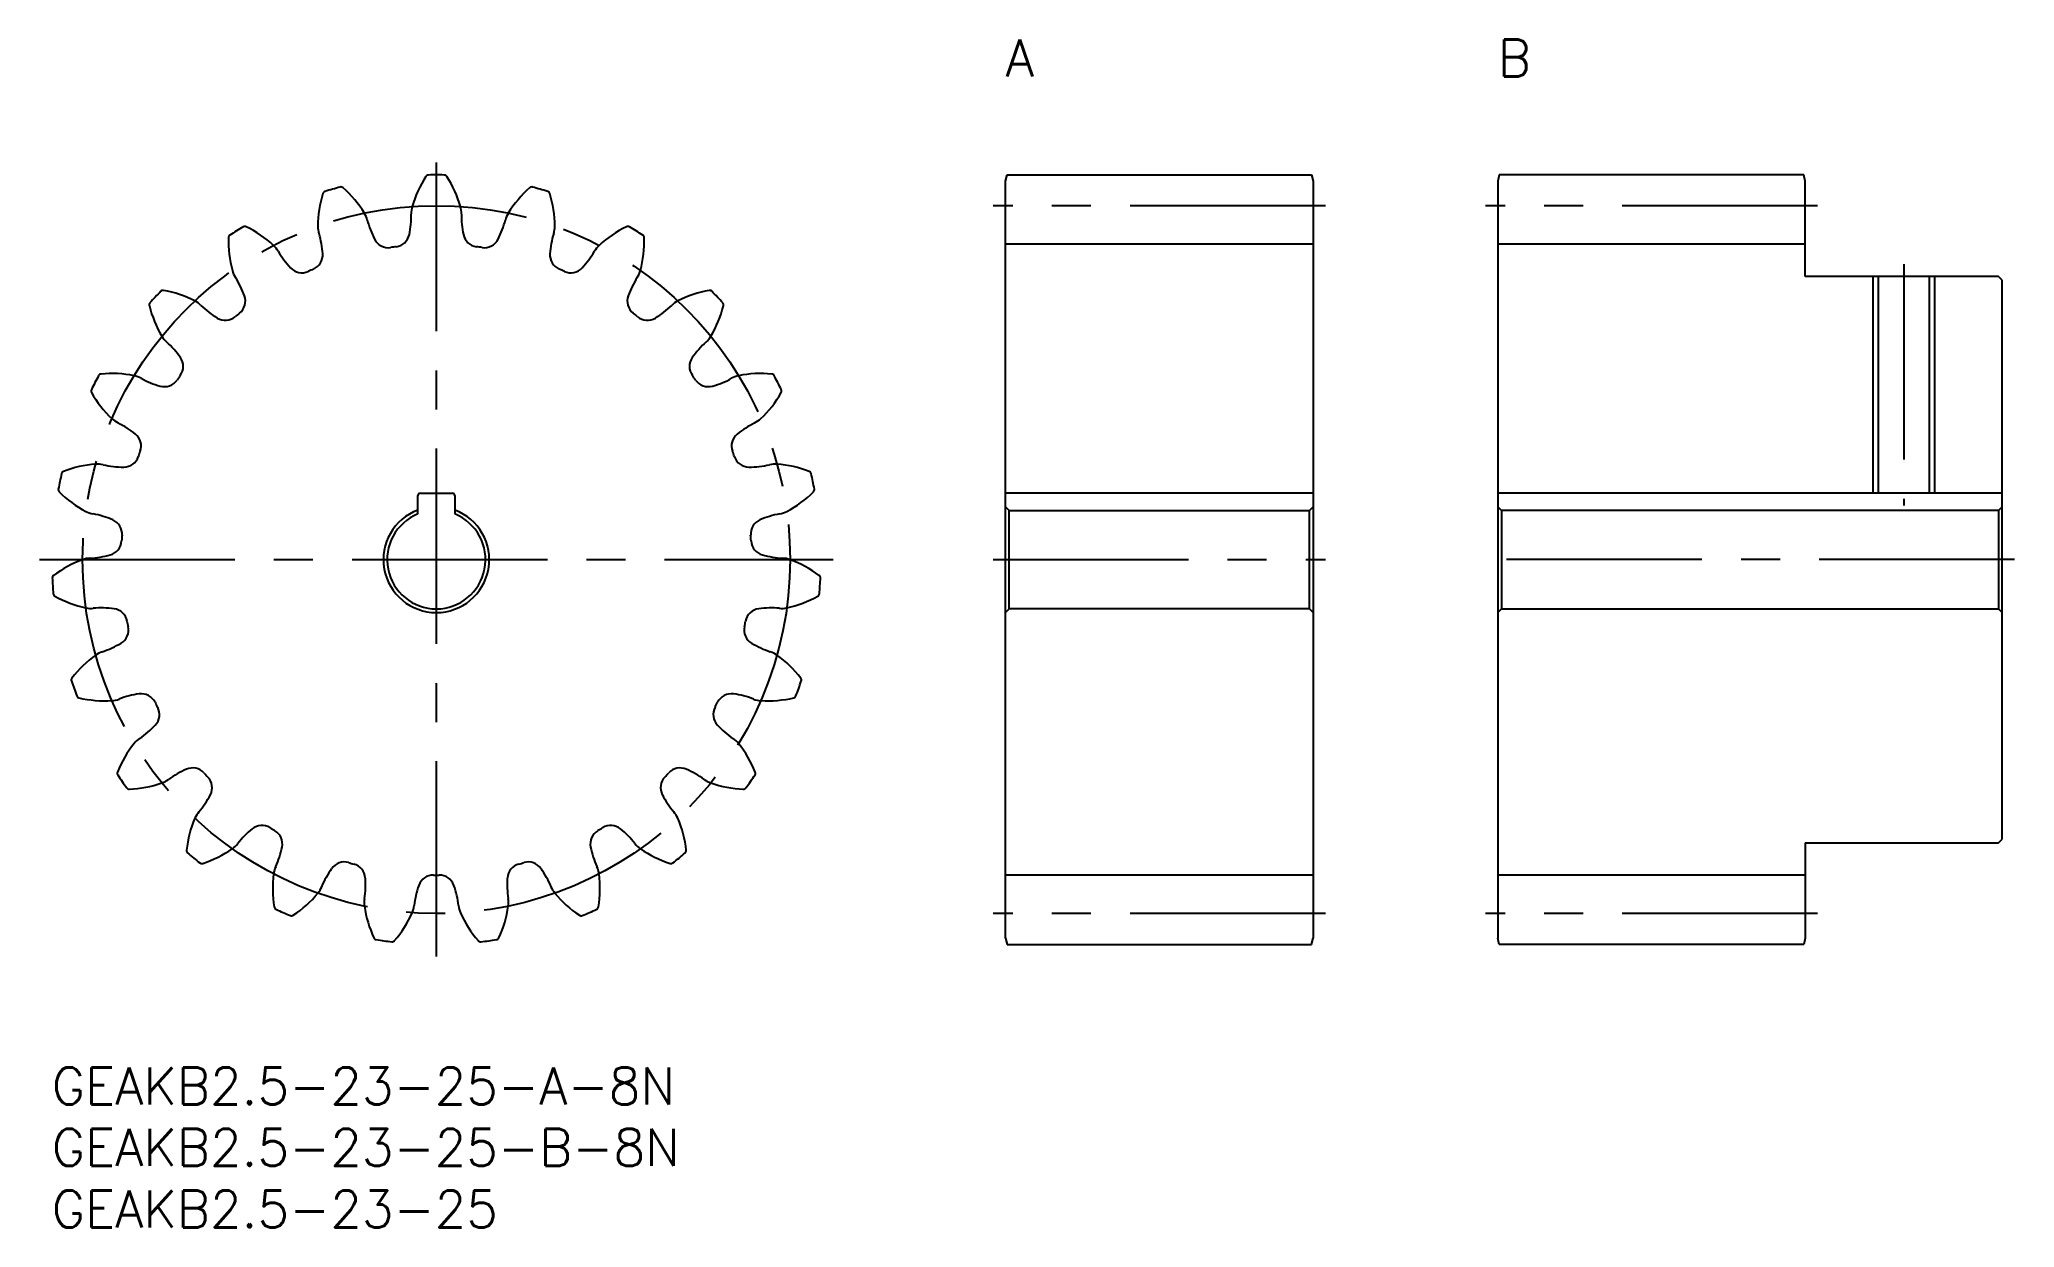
# Model space of a CAD drawing. Extents: x -1 to 160, y -13 to 83.
import ezdxf

# ---------------------------------------------------------------- set-up
doc = ezdxf.new("R2010")
doc.units = 0
doc.header["$LTSCALE"] = 0.5
doc.linetypes.add('CENTER', pattern=[50.8, 31.75, -6.35, 6.35, -6.35])
for name, color, linetype in [('MSM_CENTER', 1, 'CENTER'), ('MSM_CONTINUOUS', 7, 'CONTINUOUS'), ('MSM_NARROW', 5, 'CONTINUOUS'), ('MSM_PART_NUMBER', 7, 'CONTINUOUS')]:
    doc.layers.add(name, color=color, linetype=linetype)
doc.styles.get("Standard").update_dxf_attribs({"font": 'txt.shx', "height": 1, "bigfont": 'bigfont.shx'})

# ---------------------------------------------------------------- blocks, each defined once
blk = doc.blocks.new('*U2')
at = {"layer": 'MSM_PART_NUMBER'}
blk.add_text('GEAKB2.5-23-25-A-8N', height=3, dxfattribs=at).set_placement((0, -3))
blk = doc.blocks.new('*U3')
at = {"layer": 'MSM_PART_NUMBER'}
blk.add_text('GEAKB2.5-23-25-B-8N', height=3, dxfattribs=at).set_placement((0, -8))
blk = doc.blocks.new('*U5')
at = {"layer": 'MSM_PART_NUMBER'}
blk.add_text('GEAKB2.5-23-25', height=3, dxfattribs=at).set_placement((0, -13))
blk = doc.blocks.new('*U6')
at = {"layer": 'MSM_PART_NUMBER'}
blk.add_text('A', height=3, dxfattribs=at).set_placement((77.5, 80.5))
blk = doc.blocks.new('*U7')
at = {"layer": 'MSM_PART_NUMBER'}
blk.add_text('B', height=3, dxfattribs=at).set_placement((117.5, 80.5))

msp = doc.modelspace()

# ---------------------------------------------------------------- linework, layer by layer
at = {"layer": 'MSM_CENTER'}
for p, q in [((31.25, 9), (31.25, 73.5)), ((103.5, 70), (76.5, 70)), ((143.5, 70), (116.5, 70)), ((150.5, 65.25), (150.5, 45.65)), ((-1, 41.25), (63.5, 41.25)), ((76.5, 41.25), (103.5, 41.25)), ((159.5, 41.25), (116.5, 41.25)), ((103.5, 12.5), (76.5, 12.5)), ((143.5, 12.5), (116.5, 12.5))]:
    msp.add_line(p, q, dxfattribs=at)
msp.add_circle((31.25, 41.25), 28.75, dxfattribs=at)
at = {"layer": 'MSM_CONTINUOUS'}
for p, q in [((77.5, 72), (77.63, 72.5)), ((77.63, 72.5), (102.37, 72.5)), ((102.37, 72.5), (102.5, 72)), ((117.63, 72.5), (117.5, 72)), ((142.37, 72.5), (117.63, 72.5)), ((142.5, 72), (142.37, 72.5)), ((77.5, 10.5), (77.5, 72)), ((102.5, 72), (102.5, 10.5)), ((117.5, 72), (117.5, 10.5)), ((142.5, 64.25), (142.5, 72)), ((102.5, 66.88), (77.5, 66.88)), ((142.5, 66.88), (117.5, 66.88)), ((158.2, 64.25), (142.5, 64.25)), ((148.43, 64.25), (148.43, 46.65)), ((152.57, 64.25), (152.57, 46.65)), ((158.5, 63.95), (158.2, 64.25)), ((158.5, 18.55), (158.5, 63.95)), ((29.95, 46.65), (32.55, 46.65)), ((102.5, 46.65), (77.5, 46.65)), ((158.5, 46.65), (117.5, 46.65)), ((29.75, 44.96), (29.75, 46.45)), ((32.75, 46.45), (32.75, 44.96)), ((77.8, 45.25), (77.5, 45.55)), ((77.8, 37.25), (77.8, 45.25)), ((77.8, 45.25), (102.2, 45.25)), ((102.5, 45.55), (102.2, 45.25)), ((102.2, 37.25), (102.2, 45.25)), ((117.5, 45.55), (117.8, 45.25)), ((117.8, 45.25), (117.8, 37.25)), ((158.2, 45.25), (117.8, 45.25)), ((158.2, 45.25), (158.5, 45.55)), ((158.2, 45.25), (158.2, 37.25)), ((77.5, 36.95), (77.8, 37.25)), ((102.2, 37.25), (77.8, 37.25)), ((102.2, 37.25), (102.5, 36.95)), ((117.8, 37.25), (117.5, 36.95)), ((117.8, 37.25), (158.2, 37.25)), ((158.5, 36.95), (158.2, 37.25)), ((142.5, 18.25), (158.2, 18.25)), ((142.5, 18.25), (142.5, 10.5)), ((158.2, 18.25), (158.5, 18.55)), ((102.5, 15.62), (77.5, 15.62)), ((142.5, 15.62), (117.5, 15.62)), ((77.5, 10.5), (77.63, 10)), ((77.63, 10), (102.37, 10)), ((102.37, 10), (102.5, 10.5)), ((117.63, 10), (117.5, 10.5)), ((142.37, 10), (117.63, 10)), ((142.5, 10.5), (142.37, 10))]:
    msp.add_line(p, q, dxfattribs=at)
for centre, radius, start, end in [((38.13, 67.38), 9.2, 147.1127, 163.913), ((30.61, 72.24), 0.25, 91.1791, 147.1128), ((31.25, 41.25), 31.25, 88.8209, 91.1791), ((31.89, 72.24), 0.25, 32.8873, 88.8209), ((24.37, 67.38), 9.2, 16.087, 32.8873), ((30.82, 68.27), 9.2, 162.7649, 179.5652), ((22.27, 70.92), 0.25, 106.8313, 162.7649), ((31.25, 41.25), 31.25, 104.4731, 106.8313), ((23.5, 71.27), 0.25, 48.5394, 104.4731), ((17.58, 64.56), 9.2, 31.7391, 48.5394), ((44.92, 64.56), 9.2, 131.4606, 148.2609), ((39, 71.27), 0.25, 75.5269, 131.4605), ((31.25, 41.25), 31.25, 73.1687, 75.5269), ((40.23, 70.92), 0.25, 17.2351, 73.1687), ((31.68, 68.27), 9.2, 0.4348, 17.2351), ((23.66, 68.32), 2.04, 14.5695, 31.7392), ((21.54, 69.18), 7.67, 348.5205, 1.0827), ((31.25, 69.37), 2.04, 163.913, 181.0827), ((31.25, 69.37), 2.04, 358.9173, 16.087), ((40.96, 69.18), 7.67, 178.9173, 191.4795), ((38.84, 68.32), 2.04, 148.2608, 165.4305), ((14.6, 67.4), 0.25, 122.4834, 178.4171), ((31.25, 41.25), 31.25, 120.1253, 122.4834), ((15.69, 68.06), 0.25, 64.1916, 120.1253), ((11.79, 60.01), 9.2, 47.3913, 64.1916), ((23.66, 68.32), 2.04, 179.5652, 196.7348), ((14.37, 65.53), 7.67, 4.1727, 16.7349), ((33.06, 70.77), 7.67, 194.5695, 207.1317), ((27.83, 67.91), 1.25, 277.3079, 348.5205), ((34.67, 67.91), 1.25, 191.4795, 262.6921), ((29.44, 70.77), 7.67, 332.8683, 345.4305), ((48.13, 65.53), 7.67, 163.2651, 175.8273), ((38.84, 68.32), 2.04, 343.2652, 0.4348), ((50.71, 60.01), 9.2, 115.8084, 132.6087), ((46.81, 68.06), 0.25, 59.8747, 115.8084), ((31.25, 41.25), 31.25, 57.5166, 59.8747), ((47.9, 67.4), 0.25, 1.5829, 57.5166), ((23.55, 67.15), 9.2, 178.4171, 195.2174), ((16.64, 65.27), 2.04, 30.2217, 47.3914), ((25.03, 70.16), 7.67, 210.2217, 222.7839), ((20.77, 66), 1.25, 292.9601, 4.1727), ((27.35, 67.84), 1.25, 207.1317, 278.3442), ((31.25, 41.25), 25.63, 97.3079, 98.3442), ((31.25, 41.25), 25.63, 81.6558, 82.6921), ((35.15, 67.84), 1.25, 261.6558, 332.8683), ((41.73, 66), 1.25, 175.8273, 247.0399), ((37.47, 70.16), 7.67, 317.2161, 329.7783), ((45.86, 65.27), 2.04, 132.6086, 149.7783), ((38.95, 67.15), 9.2, 344.7826, 1.5829), ((16.64, 65.27), 2.04, 195.2173, 212.387), ((20.32, 65.8), 1.25, 222.7839, 293.9964), ((31.25, 41.25), 25.63, 112.9601, 113.9964), ((31.25, 41.25), 25.63, 66.0036, 67.0399), ((42.18, 65.8), 1.25, 246.0036, 317.2162), ((45.86, 65.27), 2.04, 327.613, 344.7827), ((31.25, 41.25), 31.25, 135.7774, 138.1356), ((9.03, 62.87), 0.25, 79.8438, 135.7774), ((7.46, 54.06), 9.2, 63.0435, 79.8438), ((8.44, 60.07), 7.67, 19.8248, 32.387), ((14.48, 62.25), 1.25, 308.6123, 19.8248), ((48.02, 62.25), 1.25, 160.1751, 231.3877), ((54.06, 60.07), 7.67, 147.613, 160.1752), ((55.04, 54.06), 9.2, 100.1562, 116.9565), ((53.47, 62.87), 0.25, 44.2226, 100.1562), ((31.25, 41.25), 31.25, 41.8644, 44.2226), ((8.16, 61.94), 0.25, 138.1356, 194.0693), ((16.85, 64.11), 9.2, 194.0693, 210.8696), ((10.7, 60.44), 2.04, 45.8739, 63.0435), ((17.46, 67.41), 7.67, 225.8738, 238.436), ((31.25, 41.25), 25.62, 128.6123, 129.6486), ((31.25, 41.25), 25.63, 50.3514, 51.3877), ((45.04, 67.41), 7.67, 301.564, 314.1262), ((51.8, 60.44), 2.04, 116.9565, 134.1261), ((45.65, 64.11), 9.2, 329.1304, 345.9307), ((54.34, 61.94), 0.25, 345.9307, 41.8644), ((10.7, 60.44), 2.04, 210.8695, 228.0392), ((14.1, 61.94), 1.25, 238.436, 309.6486), ((48.4, 61.94), 1.25, 230.3514, 301.564), ((51.8, 60.44), 2.04, 311.9608, 329.1305), ((4.21, 53.22), 7.67, 35.477, 48.0392), ((58.29, 53.22), 7.67, 131.9608, 144.523), ((31.25, 41.25), 31.25, 151.4296, 153.7878), ((4.02, 56.08), 0.25, 95.496, 151.4296), ((4.88, 47.17), 9.2, 78.6957, 95.496), ((6.29, 54.19), 2.04, 61.526, 78.6957), ((31.25, 41.25), 25.62, 144.2645, 145.3008), ((9.43, 56.95), 1.25, 324.2645, 35.477), ((53.07, 56.95), 1.25, 144.523, 215.7355), ((31.25, 41.25), 25.62, 34.6992, 35.7355), ((56.21, 54.19), 2.04, 101.3043, 118.474), ((57.62, 47.17), 9.2, 84.504, 101.3043), ((58.48, 56.08), 0.25, 28.5704, 84.504), ((31.25, 41.25), 31.25, 26.2122, 28.5704), ((3.44, 54.94), 0.25, 153.7878, 209.7214), ((11.21, 59.38), 9.2, 209.7214, 226.5217), ((10.91, 62.72), 7.67, 241.526, 254.0882), ((9.15, 56.55), 1.25, 254.0882, 325.3008), ((53.35, 56.55), 1.25, 214.6992, 285.9118), ((51.59, 62.72), 7.67, 285.9118, 298.474), ((51.29, 59.38), 9.2, 313.4783, 330.2786), ((59.06, 54.94), 0.25, 330.2786, 26.2122), ((6.29, 54.19), 2.04, 226.5217, 243.6914), ((1.98, 45.48), 7.67, 51.1292, 63.6914), ((6.01, 50.48), 1.25, 339.9166, 51.1292), ((56.49, 50.48), 1.25, 128.8708, 200.0834), ((60.52, 45.48), 7.67, 116.3086, 128.8708), ((56.21, 54.19), 2.04, 296.3086, 313.4783), ((31.25, 41.25), 25.63, 159.9166, 160.9529), ((31.25, 41.25), 25.63, 19.0471, 20.0834), ((31.25, 41.25), 31.25, 167.0818, 169.4399), ((1.03, 48.18), 0.25, 111.1481, 167.0818), ((4.26, 39.83), 9.2, 94.3478, 111.1481), ((3.72, 46.97), 2.04, 77.1782, 94.3479), ((5.88, 56.44), 7.67, 257.1782, 269.7404), ((5.85, 50.02), 1.25, 269.7404, 340.9529), ((56.65, 50.02), 1.25, 199.0471, 270.2596), ((56.62, 56.44), 7.67, 270.2596, 282.8218), ((58.78, 46.97), 2.04, 85.6521, 102.8218), ((58.24, 39.83), 9.2, 68.8519, 85.6522), ((61.47, 48.18), 0.25, 12.9182, 68.8518), ((31.25, 41.25), 31.25, 10.5601, 12.9182), ((0.78, 46.93), 0.25, 169.4399, 225.3736), ((7.06, 53.3), 9.2, 225.3736, 242.1739), ((29.95, 46.45), 0.2, 90, 180), ((32.55, 46.45), 0.2, 0, 90), ((55.44, 53.3), 9.2, 297.8261, 314.6264), ((61.72, 46.93), 0.25, 314.6264, 10.5601), ((3.72, 46.97), 2.04, 242.1739, 259.3435), ((1.93, 37.43), 7.67, 66.7814, 79.3436), ((31.25, 41.25), 4.3, 110.4162, 69.5838), ((31.25, 41.25), 4, 112.0243, 67.9757), ((60.57, 37.43), 7.67, 100.6564, 113.2186), ((58.78, 46.97), 2.04, 280.6565, 297.8261), ((4.46, 43.33), 1.25, 355.5688, 66.7814), ((58.04, 43.33), 1.25, 113.2186, 184.4312), ((4.42, 42.84), 1.25, 285.3926, 356.6051), ((31.25, 41.25), 25.62, 175.5688, 176.6051), ((31.25, 41.25), 25.62, 3.3949, 4.4312), ((58.08, 42.84), 1.25, 183.3949, 254.6075), ((5.65, 32.6), 9.2, 110, 126.8003), ((3.2, 39.33), 2.04, 92.8304, 110), ((2.72, 49.03), 7.67, 272.8303, 285.3926), ((59.78, 49.03), 7.67, 254.6074, 267.1697), ((59.3, 39.33), 2.04, 70, 87.1696), ((56.85, 32.6), 9.2, 53.1997, 70), ((0.29, 39.77), 0.25, 126.8003, 182.734), ((31.25, 41.25), 31.25, 182.734, 185.0921), ((62.21, 39.77), 0.25, 357.266, 53.1997), ((31.25, 41.25), 31.25, 354.9079, 357.266), ((0.37, 38.5), 0.25, 185.0921, 241.0258), ((4.71, 46.33), 9.2, 241.0258, 257.8261), ((3.2, 39.33), 2.04, 257.826, 274.9957), ((4.04, 29.66), 7.67, 82.4335, 94.9957), ((4.89, 36.02), 1.25, 11.221, 82.4335), ((57.61, 36.02), 1.25, 97.5665, 168.779), ((58.46, 29.66), 7.67, 85.0043, 97.5665), ((59.3, 39.33), 2.04, 265.0043, 282.174), ((57.79, 46.33), 9.2, 282.1739, 298.9742), ((62.13, 38.5), 0.25, 298.9742, 354.9079), ((4.99, 35.54), 1.25, 301.0447, 12.2573), ((31.25, 41.25), 25.63, 191.221, 192.2573), ((57.51, 35.54), 1.25, 167.7427, 238.9553), ((31.25, 41.25), 25.62, 347.7427, 348.779), ((4.76, 31.83), 2.04, 108.4826, 125.6522), ((1.68, 41.04), 7.67, 288.4825, 301.0447), ((60.82, 41.04), 7.67, 238.9553, 251.5175), ((57.74, 31.83), 2.04, 54.3478, 71.5174), ((8.93, 26.02), 9.2, 125.6522, 142.4525), ((53.57, 26.02), 9.2, 37.5475, 54.3478), ((1.83, 31.47), 0.25, 142.4525, 198.3861), ((31.25, 41.25), 31.25, 198.3861, 200.7443), ((31.25, 41.25), 31.25, 339.2557, 341.6139), ((60.67, 31.47), 0.25, 341.6139, 37.5475), ((2.26, 30.27), 0.25, 200.7443, 256.6779), ((4.32, 38.98), 9.2, 256.6779, 273.4783), ((4.76, 31.83), 2.04, 273.4782, 290.6479), ((8.18, 22.75), 7.67, 98.0857, 110.6479), ((7.28, 29.1), 1.25, 26.8732, 98.0857), ((31.25, 41.25), 25.63, 206.8732, 207.9095), ((7.5, 28.67), 1.25, 316.6969, 27.9095), ((55, 28.67), 1.25, 152.0906, 223.3031), ((31.25, 41.25), 25.62, 332.0905, 333.1268), ((55.22, 29.1), 1.25, 81.9143, 153.1268), ((54.32, 22.75), 7.67, 69.3521, 81.9143), ((57.74, 31.83), 2.04, 249.3521, 266.5218), ((58.18, 38.98), 9.2, 266.5217, 283.3221), ((60.24, 30.27), 0.25, 283.3221, 339.2557), ((2.83, 33.07), 7.67, 304.1347, 316.6969), ((59.67, 33.07), 7.67, 223.3031, 235.8653), ((13.87, 20.56), 9.2, 141.3043, 158.1047), ((8.28, 25.04), 2.04, 124.1347, 141.3044), ((54.22, 25.04), 2.04, 38.6956, 55.8653), ((48.63, 20.56), 9.2, 21.8953, 38.6957), ((14.03, 17.21), 7.67, 113.7379, 126.3001), ((11.44, 23.08), 1.25, 42.5253, 113.7379), ((51.06, 23.08), 1.25, 66.2621, 137.4747), ((48.47, 17.21), 7.67, 53.6999, 66.2621), ((5.56, 23.9), 0.25, 158.1047, 214.0383), ((31.25, 41.25), 31.25, 214.0383, 216.3965), ((6.3, 22.86), 0.25, 216.3965, 272.3301), ((5.93, 31.8), 9.2, 272.3301, 289.1304), ((8.28, 25.04), 2.04, 289.1304, 306.3), ((31.25, 41.25), 25.63, 222.5253, 223.5616), ((11.78, 22.73), 1.25, 332.3491, 43.5616), ((50.72, 22.73), 1.25, 136.4384, 207.6509), ((31.25, 41.25), 25.63, 316.4384, 317.4747), ((54.22, 25.04), 2.04, 233.7, 250.8696), ((56.57, 31.8), 9.2, 250.8696, 267.6699), ((56.2, 22.86), 0.25, 267.6699, 323.6035), ((31.25, 41.25), 31.25, 323.6035, 325.9617), ((56.94, 23.9), 0.25, 325.9617, 21.8953), ((6.09, 25.71), 7.67, 319.7869, 332.3491), ((56.41, 25.71), 7.67, 207.6509, 220.2131), ((20.09, 16.64), 9.2, 156.9565, 173.7568), ((13.51, 19.44), 2.04, 139.7869, 156.9566), ((21.15, 13.46), 7.67, 129.3901, 141.9523), ((17.08, 18.41), 1.25, 58.1775, 129.3901), ((31.25, 41.25), 25.63, 238.1775, 239.2138), ((31.25, 41.25), 25.62, 300.7862, 301.8225), ((45.42, 18.41), 1.25, 50.6099, 121.8225), ((41.35, 13.46), 7.67, 38.0477, 50.6099), ((48.99, 19.44), 2.04, 23.0434, 40.2131), ((42.41, 16.64), 9.2, 6.2432, 23.0435), ((9.42, 25.32), 9.2, 287.9823, 304.7826), ((13.51, 19.44), 2.04, 304.7826, 321.9522), ((17.49, 18.16), 1.25, 348.0012, 59.2138), ((11.22, 19.5), 7.67, 335.439, 348.0012), ((45.01, 18.16), 1.25, 120.7862, 191.9988), ((51.28, 19.5), 7.67, 191.9988, 204.561), ((48.99, 19.44), 2.04, 218.0478, 235.2174), ((53.08, 25.32), 9.2, 235.2174, 252.0177), ((11.2, 17.61), 0.25, 173.7568, 229.6905), ((31.25, 41.25), 31.25, 229.6905, 232.0486), ((12.19, 16.81), 0.25, 232.0486, 287.9823), ((20.05, 15.46), 2.04, 155.4391, 172.6087), ((29.02, 11.76), 7.67, 145.0422, 157.6044), ((23.77, 15.44), 1.25, 73.8297, 145.0422), ((31.25, 41.25), 25.62, 253.8297, 254.866), ((24.23, 15.31), 1.25, 3.6534, 74.866), ((38.27, 15.31), 1.25, 105.134, 176.3466), ((31.25, 41.25), 25.62, 285.134, 286.1703), ((38.73, 15.44), 1.25, 34.9578, 106.1703), ((33.48, 11.76), 7.67, 22.3956, 34.9578), ((42.45, 15.46), 2.04, 7.3913, 24.5609), ((50.31, 16.81), 0.25, 252.0177, 307.9514), ((31.25, 41.25), 31.25, 307.9514, 310.3095), ((51.3, 17.61), 0.25, 310.3095, 6.2432), ((27.15, 14.54), 9.2, 172.6087, 189.409), ((20.05, 15.46), 2.04, 320.4347, 337.6044), ((17.83, 14.9), 7.67, 351.0912, 3.6534), ((37.06, 12.25), 7.67, 160.6944, 173.2566), ((31.01, 14.38), 1.25, 89.4819, 160.6944), ((31.25, 41.25), 25.62, 269.4818, 270.5182), ((31.49, 14.38), 1.25, 19.3056, 90.5181), ((25.44, 12.25), 7.67, 6.7434, 19.3056), ((44.67, 14.9), 7.67, 176.3466, 188.9088), ((42.45, 15.46), 2.04, 202.3956, 219.5653), ((35.35, 14.54), 9.2, 350.591, 7.3913), ((18.32, 13.08), 0.25, 189.409, 245.3427), ((31.25, 41.25), 31.25, 245.3427, 247.7008), ((14.53, 20.02), 9.2, 303.6345, 320.4348), ((27.42, 13.39), 2.04, 171.0913, 188.2609), ((34.51, 14.42), 9.2, 188.2609, 205.0612), ((27.42, 13.39), 2.04, 336.0869, 353.2566), ((35.08, 13.39), 2.04, 186.7434, 203.9131), ((27.99, 14.42), 9.2, 334.9388, 351.7391), ((35.08, 13.39), 2.04, 351.7391, 8.9087), ((47.97, 20.02), 9.2, 219.5652, 236.3655), ((31.25, 41.25), 31.25, 292.2992, 294.6573), ((44.18, 13.08), 0.25, 294.6573, 350.591), ((19.49, 12.57), 0.25, 247.7008, 303.6345), ((20.88, 16.3), 9.2, 319.2866, 336.087), ((41.62, 16.3), 9.2, 203.913, 220.7134), ((43.01, 12.57), 0.25, 236.3655, 292.2992), ((26.4, 10.63), 0.25, 205.0612, 260.9948), ((31.25, 41.25), 31.25, 260.9948, 263.353), ((27.66, 10.46), 0.25, 263.353, 319.2866), ((34.84, 10.46), 0.25, 220.7134, 276.647), ((31.25, 41.25), 31.25, 276.647, 279.0052), ((36.1, 10.63), 0.25, 279.0052, 334.9388)]:
    msp.add_arc(centre, radius, start, end, dxfattribs=at)
at = {"layer": 'MSM_NARROW'}
for p, q in [((148, 64.25), (148, 46.65)), ((153, 64.25), (153, 46.65))]:
    msp.add_line(p, q, dxfattribs=at)

# ---------------------------------------------------------------- block references
at = {"layer": 'MSM_CONTINUOUS'}
for name in ['*U6', '*U7', '*U2', '*U3', '*U5']:
    msp.add_blockref(name, (0, 0), dxfattribs=at)

doc.saveas('drawing.dxf')
